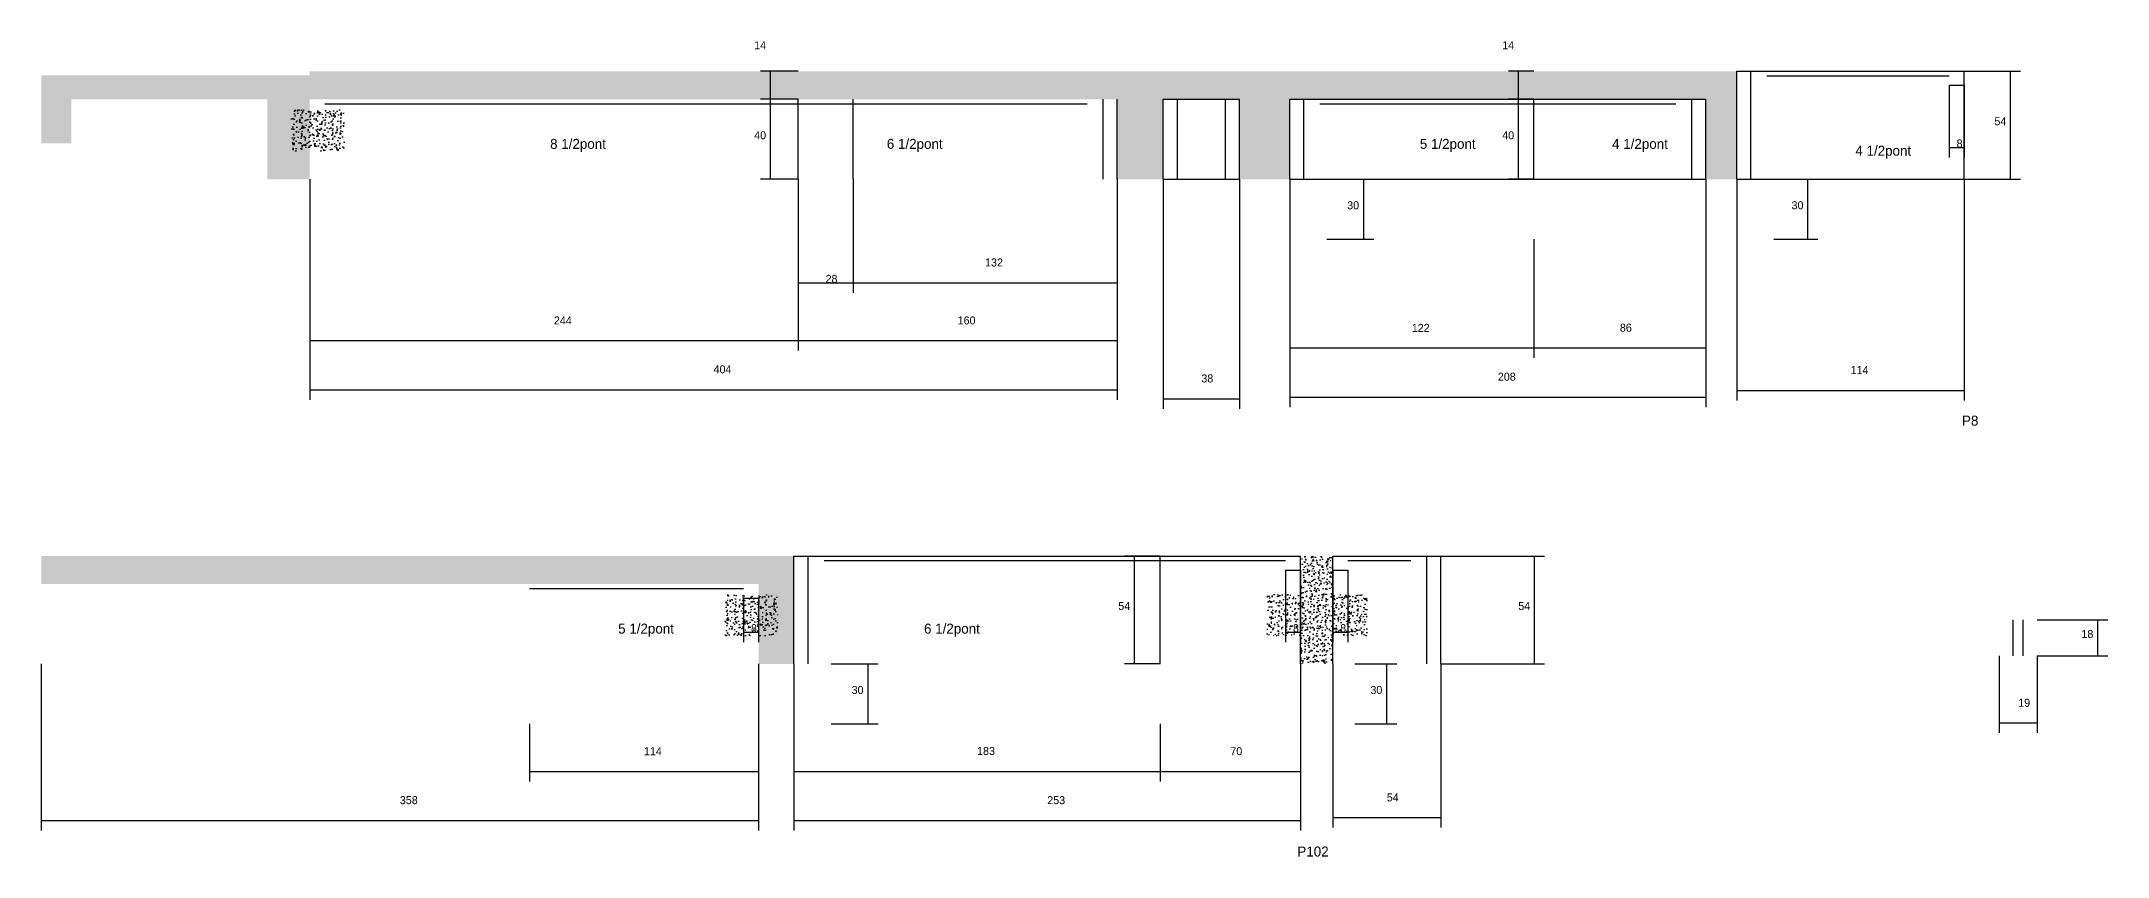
# Model space of a CAD drawing. Header units: metres. Extents: x 132420 to 134174, y 26564 to 27051.
# Drawn here: x 132420 to 133453, y 26637 to 27044 of the extents above; entities that cross this region are included whole.
import ezdxf

# ---------------------------------------------------------------- set-up
doc = ezdxf.new("R2010")
doc.units = ezdxf.units.M
for name, color, linetype in [('COTA', 4, 'Continuous'), ('NOMENCLATURA', 7, 'Continuous'), ('Painéis', 200, 'Continuous'), ('SARR_2.2x7', 40, 'Continuous')]:
    doc.layers.add(name, color=color, linetype=linetype)

msp = doc.modelspace()

# ---------------------------------------------------------------- hatches: boundary and pattern name
at = {"layer": 'COTA'}
h = msp.add_hatch(dxfattribs=at)
h.set_pattern_fill('AR-CONC', scale=0.03)
h.paths.add_polyline_path([(132958.1, 26975.3), (132981.2, 26975.3), (132981.2, 27015.3), (133019.2, 27015.3), (133019.2, 26975.3), (133044.4, 26975.3), (133044.4, 27015.3), (133252.4, 27015.3), (133252.4, 26975.3), (133267.9, 26975.3), (133267.9, 27029.3), (132554.6, 27029.3), (132554.6, 27027.3), (132420.4, 27027.3), (132420.4, 26993.3), (132435.4, 26993.3), (132435.4, 27015.3), (132533.4, 27015.3), (132533.4, 26975.3), (132554.6, 26975.3), (132554.6, 27015.3), (132958.1, 27015.3)])
h = msp.add_hatch(dxfattribs=at)
h.set_pattern_fill('AR-CONC', scale=0.03)
h.paths.add_polyline_path([(132545.5, 26989.5), (132545.5, 27010.1), (132545.5, 27010.1), (132571.9, 27010.1), (132571.9, 27010.1), (132571.9, 26989.5), (132571.9, 26989.5), (132545.5, 26989.5)])
h = msp.add_hatch(dxfattribs=at)
h.set_pattern_fill('AR-CONC', scale=0.03)
h.paths.add_polyline_path([(132796.6, 26786.9), (132420.4, 26786.9), (132420.4, 26772.9), (132778.9, 26772.9), (132778.9, 26732.9), (132796.6, 26732.9)])
h = msp.add_hatch(dxfattribs=at)
h.set_pattern_fill('AR-CONC', scale=0.03)
h.paths.add_polyline_path([(133065.9, 26786.9), (133049.8, 26786.9), (133049.8, 26732.9), (133065.9, 26732.9)])
h = msp.add_hatch(dxfattribs=at)
h.set_pattern_fill('AR-CONC', scale=0.03)
h.paths.add_polyline_path([(132762.2, 26747.1), (132788.6, 26747.1), (132788.6, 26747.1), (132788.6, 26767.7), (132788.6, 26767.7), (132762.2, 26767.7), (132762.2, 26767.7), (132762.2, 26747.1)])
h = msp.add_hatch(dxfattribs=at)
h.set_pattern_fill('AR-CONC', scale=0.03)
h.paths.add_polyline_path([(133033.1, 26747.1), (133059.5, 26747.1), (133059.5, 26747.1), (133059.5, 26767.7), (133059.5, 26767.7), (133033.1, 26767.7), (133033.1, 26767.7), (133033.1, 26747.1)])
h = msp.add_hatch(dxfattribs=at)
h.set_pattern_fill('AR-CONC', scale=0.03)
h.paths.add_polyline_path([(133056.7, 26747.1), (133083.1, 26747.1), (133083.1, 26747.1), (133083.1, 26767.7), (133083.1, 26767.7), (133056.7, 26767.7), (133056.7, 26767.7), (133056.7, 26747.1)])

# ---------------------------------------------------------------- linework, layer by layer
for p, q in [((132798.6, 27029.3), (132779.8, 27029.3)), ((132784.8, 27015.3), (132784.8, 27029.3)), ((133166.4, 27029.3), (133153.7, 27029.3)), ((133158.7, 27015.3), (133158.7, 27029.3)), ((133381.4, 27029.3), (133409.7, 27029.3)), ((133404.7, 26975.3), (133404.7, 27029.3)), ((133373.9, 27022.3), (133373.9, 26986.2)), ((133381.4, 27022.3), (133381.4, 26986.2)), ((132798.6, 27015.3), (132779.8, 27015.3)), ((132798.6, 27015.3), (132779.8, 27015.3)), ((132784.8, 26975.3), (132784.8, 27015.3)), ((133166.4, 27015.3), (133153.7, 27015.3)), ((133166.4, 27015.3), (133153.7, 27015.3)), ((133158.7, 26975.3), (133158.7, 27015.3)), ((133373.9, 26991.2), (133381.4, 26991.2)), ((132554.6, 26975.3), (132554.6, 26889.6)), ((132554.6, 26975.3), (132554.6, 26865)), ((132798.6, 26975.3), (132779.8, 26975.3)), ((132798.6, 26975.3), (132798.6, 26918.5)), ((132826.1, 26975.3), (132826.1, 26918.5)), ((132826.1, 26975.3), (132826.1, 26918.5)), ((132958.1, 26975.3), (132958.1, 26889.6)), ((132958.1, 26975.3), (132958.1, 26865)), ((132958.1, 26975.3), (132958.1, 26918.5)), ((132981.2, 26975.3), (132981.2, 26860.5)), ((133019.2, 26975.3), (133019.2, 26860.5)), ((133044.4, 26975.3), (133044.4, 26886)), ((133044.4, 26975.3), (133044.4, 26861.4)), ((133062.9, 26975.3), (133086.4, 26975.3)), ((133081.4, 26945.3), (133081.4, 26975.3)), ((133166.4, 26975.3), (133153.7, 26975.3)), ((133252.4, 26975.3), (133252.4, 26886)), ((133252.4, 26975.3), (133252.4, 26861.4)), ((133267.9, 26975.3), (133267.9, 26864.7)), ((133286.4, 26975.3), (133308.4, 26975.3)), ((133303.4, 26945.3), (133303.4, 26975.3)), ((133381.4, 26975.3), (133381.4, 26864.7)), ((133381.4, 26975.3), (133409.7, 26975.3)), ((132798.6, 26945.3), (132798.6, 26889.6)), ((132798.6, 26945.3), (132798.6, 26889.6)), ((133062.9, 26945.3), (133086.4, 26945.3)), ((133166.4, 26945.3), (133166.4, 26886)), ((133166.4, 26945.3), (133166.4, 26886)), ((133286.4, 26945.3), (133308.4, 26945.3)), ((132798.6, 26923.5), (132826.1, 26923.5)), ((132826.1, 26923.5), (132958.1, 26923.5)), ((132554.6, 26894.6), (132798.6, 26894.6)), ((132798.6, 26894.6), (132958.1, 26894.6)), ((133044.4, 26891), (133166.4, 26891)), ((133166.4, 26891), (133252.4, 26891)), ((132554.6, 26870), (132958.1, 26870)), ((132981.2, 26865.5), (133019.2, 26865.5)), ((133044.4, 26866.4), (133252.4, 26866.4)), ((133267.9, 26869.7), (133381.4, 26869.7)), ((132979.6, 26786.9), (132961.8, 26786.9)), ((132966.8, 26732.9), (132966.8, 26786.9)), ((133119.9, 26786.9), (133171.7, 26786.9)), ((133166.7, 26732.9), (133166.7, 26786.9)), ((133042.3, 26779.9), (133042.3, 26743.8)), ((133049.8, 26779.9), (133049.8, 26743.8)), ((133065.9, 26779.9), (133065.9, 26743.8)), ((133073.4, 26779.9), (133073.4, 26743.8)), ((132771.4, 26765.9), (132771.4, 26743.8)), ((132778.9, 26765.9), (132778.9, 26743.8)), ((133418, 26754.9), (133453.2, 26754.9)), ((133448.2, 26736.9), (133448.2, 26754.9)), ((132771.4, 26748.8), (132778.9, 26748.8)), ((133042.3, 26748.8), (133049.8, 26748.8)), ((133065.9, 26748.8), (133073.4, 26748.8)), ((132420.4, 26732.9), (132420.4, 26649.6)), ((132778.9, 26732.9), (132778.9, 26674.2)), ((132778.9, 26732.9), (132778.9, 26649.6)), ((132796.6, 26732.9), (132796.6, 26674.2)), ((132796.6, 26732.9), (132796.6, 26649.6)), ((132815.1, 26732.9), (132838.6, 26732.9)), ((132833.6, 26702.9), (132833.6, 26732.9)), ((132979.6, 26732.9), (132961.8, 26732.9)), ((133049.8, 26732.9), (133049.8, 26674.2)), ((133049.8, 26732.9), (133049.8, 26649.6)), ((133065.9, 26732.9), (133065.9, 26651.1)), ((133076.9, 26732.9), (133097.9, 26732.9)), ((133092.9, 26702.9), (133092.9, 26732.9)), ((133119.9, 26732.9), (133119.9, 26651.1)), ((133119.9, 26732.9), (133171.7, 26732.9)), ((133399, 26736.9), (133399, 26698.5)), ((133418, 26736.9), (133418, 26698.5)), ((133418, 26736.9), (133453.2, 26736.9)), ((132664.4, 26702.9), (132664.4, 26674.2)), ((132815.1, 26702.9), (132838.6, 26702.9)), ((132979.6, 26702.9), (132979.6, 26674.2)), ((132979.6, 26702.9), (132979.6, 26674.2)), ((133076.9, 26702.9), (133097.9, 26702.9)), ((133399, 26703.5), (133418, 26703.5)), ((132664.4, 26679.2), (132778.9, 26679.2)), ((132796.6, 26679.2), (132979.6, 26679.2)), ((132979.6, 26679.2), (133049.8, 26679.2)), ((132420.4, 26654.6), (132778.9, 26654.6)), ((132796.6, 26654.6), (133049.8, 26654.6)), ((133065.9, 26656.1), (133119.9, 26656.1))]:
    msp.add_line(p, q, dxfattribs=at)
at = {"layer": 'Painéis'}
for p, q in [((133267.9, 27029.3), (133381.4, 27029.3)), ((133267.9, 26975.3), (133267.9, 27029.3)), ((133381.4, 26975.3), (133381.4, 27029.3)), ((132798.6, 26975.3), (132798.6, 27015.3)), ((132826.1, 26975.3), (132826.1, 27015.3)), ((132958.1, 26975.3), (132958.1, 27015.3)), ((132981.2, 27015.3), (133019.2, 27015.3)), ((132981.2, 26975.3), (132981.2, 27015.3)), ((133019.2, 26975.3), (133019.2, 27015.3)), ((133044.4, 27015.3), (133252.4, 27015.3)), ((133044.4, 26975.3), (133044.4, 27015.3)), ((133166.4, 26975.3), (133166.4, 27015.3)), ((133252.4, 26975.3), (133252.4, 27015.3)), ((132981.2, 26975.3), (133019.2, 26975.3)), ((133044.4, 26975.3), (133252.4, 26975.3)), ((133267.9, 26975.3), (133381.4, 26975.3)), ((132796.6, 26786.9), (133049.8, 26786.9)), ((132796.6, 26732.9), (132796.6, 26786.9)), ((132979.6, 26732.9), (132979.6, 26786.9)), ((133049.8, 26732.9), (133049.8, 26786.9)), ((133065.9, 26786.9), (133119.9, 26786.9)), ((133065.9, 26732.9), (133065.9, 26786.9)), ((133119.9, 26732.9), (133119.9, 26786.9))]:
    msp.add_line(p, q, dxfattribs=at)
at = {"layer": 'SARR_2.2x7'}
for p, q in [((133274.9, 26975.3), (133274.9, 27029.3)), ((133282.9, 27027.1), (133373.9, 27027.1)), ((133373.9, 27022.3), (133381.4, 27022.3)), ((132562.1, 27013.1), (132798.6, 27013.1)), ((132798.6, 27013.1), (132943.1, 27013.1)), ((132951.1, 26975.3), (132951.1, 27015.3)), ((132988.2, 26975.3), (132988.2, 27015.3)), ((133012.2, 26975.3), (133012.2, 27015.3)), ((133051.4, 26975.3), (133051.4, 27015.3)), ((133059.4, 27013.1), (133166.4, 27013.1)), ((133166.4, 27013.1), (133237.4, 27013.1)), ((133245.4, 26975.3), (133245.4, 27015.3)), ((132803.6, 26732.9), (132803.6, 26786.9)), ((132811.6, 26784.7), (132979.6, 26784.7)), ((132979.6, 26784.7), (133042.3, 26784.7)), ((133073.4, 26784.7), (133104.9, 26784.7)), ((133112.9, 26732.9), (133112.9, 26786.9)), ((132664.4, 26770.7), (132771.4, 26770.7)), ((133042.3, 26779.9), (133049.8, 26779.9)), ((133065.9, 26779.9), (133073.4, 26779.9)), ((132771.4, 26765.9), (132778.9, 26765.9)), ((133406, 26736.9), (133406, 26754.9)), ((133411, 26736.9), (133411, 26754.9))]:
    msp.add_line(p, q, dxfattribs=at)

# ---------------------------------------------------------------- texts
at = {"layer": 'COTA'}
for s, p in [('14', (132776.7, 27040.3)), ('14', (133150.6, 27040.3)), ('40', (132776.7, 26995.3)), ('40', (133150.6, 26995.3)), ('54', (133396.6, 27002.3)), ('8', (133377.7, 26991.2)), ('30', (133073.1, 26960.3)), ('30', (133295.2, 26960.3)), ('132', (132892.1, 26931.7)), ('28', (132812.4, 26923.5)), ('244', (132676.6, 26902.7)), ('160', (132878.4, 26902.7)), ('122', (133105.4, 26899)), ('86', (133209.4, 26899.1)), ('404', (132756.4, 26878.3)), ('38', (133000.2, 26873.7)), ('208', (133148.4, 26874.6)), ('114', (133324.7, 26877.9)), ('54', (132958.7, 26759.9)), ('54', (133158.6, 26759.9)), ('8', (132775.1, 26748.8)), ('8', (133046, 26748.8)), ('8', (133069.6, 26748.8)), ('18', (133440.1, 26745.9)), ('30', (132825.4, 26717.9)), ('30', (133084.7, 26717.9)), ('19', (133408.5, 26711.5)), ('114', (132721.6, 26687.3)), ('183', (132888.1, 26687.4)), ('70', (133014.7, 26687.3)), ('54', (133092.9, 26664.2)), ('358', (132599.6, 26662.8)), ('253', (132923.2, 26662.8))]:
    msp.add_text(s, height=4, dxfattribs=at).set_placement(p)
at = {"layer": 'NOMENCLATURA'}
for s, p in [('8 1/2pont', (132674.7, 26990.5)), ('6 1/2pont', (132843, 26990.5)), ('5 1/2pont', (133109.4, 26990.5)), ('4 1/2pont', (133205.5, 26990.5)), ('4 1/2pont', (133327.1, 26987.1)), ('P8', (133380.4, 26852.1)), ('5 1/2pont', (132708.7, 26748.1)), ('6 1/2pont', (132861.6, 26748.1)), ('P102', (133048.2, 26636.6))]:
    msp.add_text(s, height=5, dxfattribs=at).set_placement(p)

doc.saveas('drawing.dxf')
